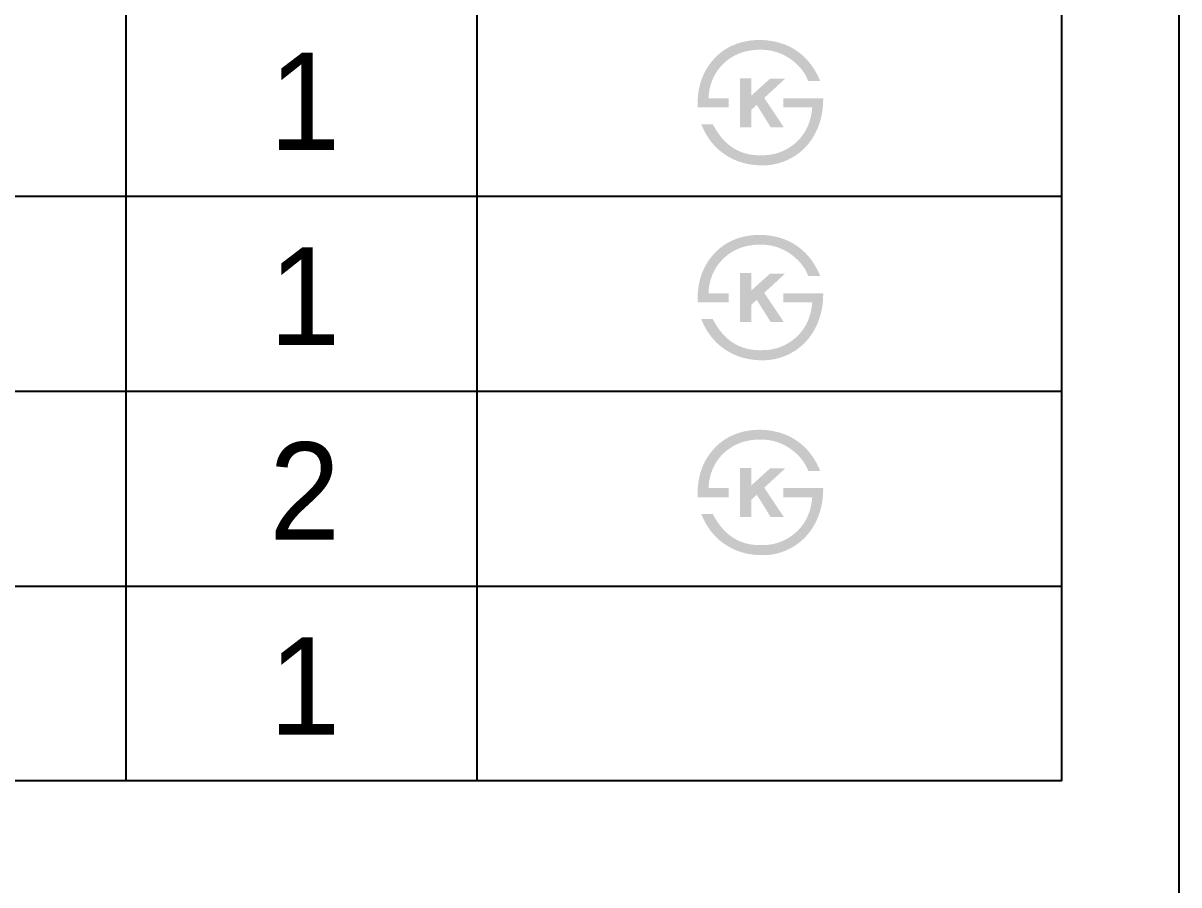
# Model space of a CAD drawing. Header units: millimetres. Extents: x 0 to 5707, y -67 to 2530.
# Drawn here: x 5410.8 to 5707.3, y 1873.3 to 2094.4 of the extents above; entities that cross this region are included whole.
import ezdxf
from ezdxf.enums import TextEntityAlignment as Align

# ---------------------------------------------------------------- set-up
doc = ezdxf.new("R2010")
doc.units = ezdxf.units.MM
doc.layers.add('TEXT', color=7, linetype='Continuous')
doc.layers.add('도각라인', color=7, linetype='Continuous')
doc.styles.add('타이틀', font='H2GTRM.TTF', dxfattribs={"height": 25})

msp = doc.modelspace()

# ---------------------------------------------------------------- hatches: boundary and pattern name
at = {"layer": 'TEXT'}
for points in [[(5583.89, 2072.79), (5583.87, 2073.2), (5583.86, 2073.61), (5583.86, 2074.02), (5583.87, 2074.42), (5583.88, 2074.83), (5583.91, 2075.23), (5583.94, 2075.63), (5583.98, 2076.03), (5584.03, 2076.42), (5584.08, 2076.82), (5584.15, 2077.21), (5584.22, 2077.6), (5584.31, 2077.99), (5584.4, 2078.37), (5584.5, 2078.76), (5584.61, 2079.14), (5584.73, 2079.52), (5584.86, 2079.9), (5585, 2080.28), (5585.14, 2080.65), (5585.3, 2081.01), (5585.46, 2081.37), (5585.63, 2081.72), (5585.81, 2082.07), (5585.99, 2082.41), (5586.19, 2082.74), (5586.39, 2083.07), (5586.61, 2083.39), (5586.82, 2083.71), (5587.05, 2084.02), (5587.29, 2084.32), (5587.8, 2084.94), (5588.06, 2085.24), (5588.34, 2085.54), (5588.62, 2085.83), (5588.91, 2086.1), (5589.21, 2086.37), (5589.51, 2086.63), (5589.82, 2086.88), (5590.14, 2087.12), (5590.47, 2087.36), (5590.8, 2087.58), (5591.14, 2087.79), (5591.48, 2088), (5591.83, 2088.2), (5592.19, 2088.38), (5592.56, 2088.56), (5592.96, 2088.74), (5593.37, 2088.91), (5593.79, 2089.07), (5594.21, 2089.22), (5594.64, 2089.36), (5595.07, 2089.48), (5595.51, 2089.59), (5595.95, 2089.7), (5596.4, 2089.79), (5596.86, 2089.87), (5597.33, 2089.93), (5597.79, 2089.99), (5598.27, 2090.03), (5598.75, 2090.07), (5599.24, 2090.09), (5599.73, 2090.1), (5600.5, 2090.08), (5600.87, 2090.06), (5601.24, 2090.03), (5601.61, 2090), (5601.97, 2089.96), (5602.33, 2089.91), (5602.69, 2089.86), (5603.04, 2089.8), (5603.39, 2089.74), (5603.73, 2089.66), (5604.08, 2089.59), (5604.41, 2089.5), (5604.75, 2089.41), (5605.08, 2089.32), (5605.4, 2089.21), (5605.72, 2089.1), (5606.04, 2088.99), (5606.36, 2088.87), (5606.67, 2088.74), (5606.97, 2088.6), (5607.28, 2088.46), (5607.57, 2088.31), (5607.87, 2088.16), (5608.16, 2088), (5608.45, 2087.83), (5608.73, 2087.66), (5609.01, 2087.48), (5609.29, 2087.29), (5609.56, 2087.1), (5609.83, 2086.9), (5610.1, 2086.7), (5610.52, 2086.35), (5610.93, 2086), (5611.32, 2085.62), (5611.7, 2085.24), (5612.07, 2084.84), (5612.43, 2084.42), (5612.78, 2084), (5613.11, 2083.56), (5613.43, 2083.1), (5613.73, 2082.63), (5614.03, 2082.15), (5614.31, 2081.65), (5614.58, 2081.14), (5614.84, 2080.62), (5615.08, 2080.08), (5615.31, 2079.53), (5615.31, 2079.53), (5612.21, 2079.53), (5612.21, 2079.53), (5612.15, 2079.71), (5612.09, 2079.88), (5612.02, 2080.06), (5611.94, 2080.23), (5611.87, 2080.4), (5611.79, 2080.57), (5611.7, 2080.74), (5611.62, 2080.91), (5611.53, 2081.08), (5611.43, 2081.25), (5611.33, 2081.41), (5611.23, 2081.58), (5611.12, 2081.74), (5611.01, 2081.91), (5610.89, 2082.07), (5610.78, 2082.23), (5610.65, 2082.39), (5610.53, 2082.55), (5610.26, 2082.87), (5609.98, 2083.19), (5609.68, 2083.5), (5609.37, 2083.81), (5609.05, 2084.11), (5608.7, 2084.41), (5608.35, 2084.71), (5608.11, 2084.89), (5607.88, 2085.06), (5607.65, 2085.23), (5607.41, 2085.39), (5607.17, 2085.54), (5606.93, 2085.69), (5606.69, 2085.84), (5606.45, 2085.97), (5606.2, 2086.11), (5605.95, 2086.23), (5605.7, 2086.35), (5605.45, 2086.47), (5605.19, 2086.58), (5604.94, 2086.68), (5604.68, 2086.78), (5604.42, 2086.88), (5604.16, 2086.96), (5603.9, 2087.05), (5603.63, 2087.12), (5603.36, 2087.19), (5603.09, 2087.26), (5602.82, 2087.32), (5602.55, 2087.37), (5602.28, 2087.42), (5602, 2087.46), (5601.72, 2087.5), (5601.44, 2087.53), (5601.16, 2087.55), (5600.87, 2087.57), (5600.59, 2087.59), (5600.3, 2087.6), (5600.01, 2087.6), (5599.66, 2087.6), (5599.32, 2087.59), (5598.98, 2087.57), (5598.64, 2087.55), (5598.31, 2087.52), (5597.98, 2087.48), (5597.65, 2087.44), (5597.33, 2087.39), (5597.02, 2087.33), (5596.7, 2087.27), (5596.39, 2087.2), (5596.08, 2087.13), (5595.78, 2087.05), (5595.48, 2086.96), (5595.19, 2086.86), (5594.89, 2086.76), (5594.61, 2086.66), (5594.32, 2086.54), (5594.04, 2086.42), (5593.76, 2086.29), (5593.49, 2086.16), (5593.22, 2086.02), (5592.96, 2085.87), (5592.69, 2085.72), (5592.44, 2085.56), (5592.18, 2085.39), (5591.93, 2085.22), (5591.68, 2085.04), (5591.44, 2084.86), (5591.2, 2084.66), (5590.97, 2084.46), (5590.74, 2084.26), (5590.5, 2084.04), (5590.28, 2083.82), (5590.06, 2083.59), (5589.84, 2083.36), (5589.64, 2083.13), (5589.44, 2082.89), (5589.24, 2082.64), (5589.06, 2082.39), (5588.88, 2082.14), (5588.71, 2081.89), (5588.54, 2081.62), (5588.38, 2081.36), (5588.23, 2081.09), (5588.09, 2080.82), (5587.95, 2080.54), (5587.82, 2080.25), (5587.69, 2079.97), (5587.58, 2079.68), (5587.47, 2079.38), (5587.36, 2079.08), (5587.26, 2078.78), (5587.17, 2078.47), (5587.09, 2078.15), (5587.01, 2077.84), (5586.94, 2077.51), (5586.88, 2077.19), (5586.82, 2076.86), (5586.78, 2076.52), (5586.73, 2076.18), (5586.7, 2075.84), (5586.67, 2075.49), (5586.65, 2075.14), (5586.65, 2075.14), (5591.82, 2075.14), (5591.82, 2075.14), (5591.82, 2075.14), (5591.82, 2072.79), (5591.82, 2072.79), (5591.82, 2072.79), (5583.9, 2072.79)], [(5597.65, 2075.83), (5602.45, 2080.18), (5606.32, 2080.18), (5600.95, 2075.23), (5605.98, 2067.72), (5602.6, 2067.72), (5599.04, 2073.43), (5597.65, 2072.19), (5597.65, 2067.72), (5594.7, 2067.72), (5594.7, 2080.29), (5597.65, 2080.29)], [(5616.06, 2075.14), (5616.07, 2074.7), (5616.06, 2074.26), (5616.05, 2073.83), (5616.03, 2073.4), (5615.99, 2072.97), (5615.95, 2072.54), (5615.9, 2072.12), (5615.84, 2071.69), (5615.77, 2071.28), (5615.69, 2070.86), (5615.6, 2070.44), (5615.5, 2070.03), (5615.39, 2069.62), (5615.27, 2069.22), (5615.15, 2068.81), (5615.01, 2068.41), (5614.87, 2068.03), (5614.72, 2067.65), (5614.57, 2067.27), (5614.4, 2066.9), (5614.23, 2066.54), (5614.05, 2066.18), (5613.87, 2065.83), (5613.67, 2065.49), (5613.47, 2065.15), (5613.26, 2064.81), (5613.04, 2064.49), (5612.81, 2064.16), (5612.58, 2063.85), (5612.33, 2063.54), (5612.08, 2063.23), (5611.82, 2062.93), (5611.55, 2062.64), (5611.28, 2062.36), (5611, 2062.08), (5610.71, 2061.82), (5610.42, 2061.56), (5610.12, 2061.31), (5609.82, 2061.07), (5609.51, 2060.84), (5609.2, 2060.61), (5608.88, 2060.4), (5608.55, 2060.19), (5608.22, 2059.99), (5607.88, 2059.8), (5607.54, 2059.62), (5607.19, 2059.45), (5606.84, 2059.28), (5606.47, 2059.12), (5606.1, 2058.97), (5605.73, 2058.82), (5605.35, 2058.69), (5604.97, 2058.57), (5604.59, 2058.46), (5604.21, 2058.36), (5603.82, 2058.27), (5603.43, 2058.19), (5603.04, 2058.12), (5602.64, 2058.06), (5602.24, 2058.02), (5601.84, 2057.98), (5601.44, 2057.95), (5601.03, 2057.94), (5600.62, 2057.93), (5599.95, 2057.94), (5599.3, 2057.96), (5598.65, 2058.01), (5598.02, 2058.08), (5597.39, 2058.17), (5597.08, 2058.22), (5596.78, 2058.28), (5596.48, 2058.34), (5596.18, 2058.4), (5595.88, 2058.48), (5595.58, 2058.55), (5595.29, 2058.64), (5595, 2058.73), (5594.71, 2058.82), (5594.43, 2058.92), (5594.14, 2059.02), (5593.86, 2059.13), (5593.59, 2059.24), (5593.31, 2059.36), (5593.04, 2059.48), (5592.77, 2059.61), (5592.5, 2059.75), (5592.24, 2059.89), (5591.98, 2060.03), (5591.72, 2060.18), (5591.46, 2060.34), (5590.94, 2060.67), (5590.67, 2060.85), (5590.42, 2061.03), (5590.16, 2061.22), (5589.91, 2061.41), (5589.66, 2061.61), (5589.42, 2061.81), (5589.19, 2062.02), (5588.95, 2062.24), (5588.73, 2062.45), (5588.5, 2062.68), (5588.28, 2062.9), (5588.07, 2063.14), (5587.86, 2063.37), (5587.65, 2063.62), (5587.45, 2063.86), (5587.25, 2064.12), (5587.05, 2064.37), (5586.86, 2064.63), (5586.68, 2064.9), (5586.5, 2065.17), (5586.32, 2065.45), (5586.15, 2065.73), (5585.98, 2066.02), (5585.82, 2066.31), (5585.66, 2066.61), (5585.5, 2066.91), (5585.35, 2067.21), (5585.07, 2067.84), (5584.79, 2068.49), (5584.8, 2068.49), (5587.75, 2068.49), (5587.75, 2068.49), (5587.97, 2068.06), (5588.21, 2067.65), (5588.44, 2067.25), (5588.69, 2066.86), (5588.94, 2066.48), (5589.19, 2066.11), (5589.45, 2065.75), (5589.71, 2065.41), (5589.98, 2065.08), (5590.26, 2064.76), (5590.54, 2064.45), (5590.82, 2064.15), (5591.11, 2063.87), (5591.41, 2063.6), (5591.71, 2063.33), (5592.02, 2063.08), (5592.24, 2062.91), (5592.47, 2062.74), (5592.7, 2062.58), (5592.94, 2062.43), (5593.18, 2062.28), (5593.42, 2062.14), (5593.66, 2062), (5593.9, 2061.87), (5594.15, 2061.74), (5594.4, 2061.63), (5594.66, 2061.51), (5594.91, 2061.41), (5595.17, 2061.31), (5595.44, 2061.21), (5595.7, 2061.12), (5595.97, 2061.04), (5596.24, 2060.96), (5596.51, 2060.89), (5596.79, 2060.83), (5597.07, 2060.77), (5597.35, 2060.72), (5597.64, 2060.67), (5597.92, 2060.63), (5598.21, 2060.59), (5598.51, 2060.57), (5598.8, 2060.54), (5599.1, 2060.53), (5599.4, 2060.52), (5599.71, 2060.51), (5600.01, 2060.51), (5600.32, 2060.52), (5601.18, 2060.54), (5601.46, 2060.56), (5601.73, 2060.58), (5602, 2060.6), (5602.26, 2060.63), (5602.53, 2060.67), (5602.79, 2060.71), (5603.05, 2060.76), (5603.31, 2060.81), (5603.57, 2060.87), (5603.83, 2060.93), (5604.08, 2061), (5604.34, 2061.08), (5604.59, 2061.16), (5604.84, 2061.25), (5605.09, 2061.34), (5605.34, 2061.44), (5605.58, 2061.54), (5605.82, 2061.65), (5606.07, 2061.76), (5606.31, 2061.88), (5606.55, 2062.01), (5606.78, 2062.14), (5607.02, 2062.27), (5607.25, 2062.42), (5607.48, 2062.56), (5607.71, 2062.72), (5607.94, 2062.88), (5608.17, 2063.04), (5608.39, 2063.21), (5608.61, 2063.38), (5608.87, 2063.6), (5609.12, 2063.82), (5609.36, 2064.05), (5609.6, 2064.28), (5609.82, 2064.51), (5610.04, 2064.76), (5610.26, 2065), (5610.46, 2065.25), (5610.66, 2065.51), (5610.85, 2065.77), (5611.04, 2066.04), (5611.22, 2066.31), (5611.39, 2066.58), (5611.55, 2066.86), (5611.71, 2067.15), (5611.85, 2067.44), (5612, 2067.74), (5612.13, 2068.04), (5612.26, 2068.35), (5612.38, 2068.66), (5612.49, 2068.97), (5612.6, 2069.3), (5612.7, 2069.62), (5612.79, 2069.95), (5612.87, 2070.29), (5612.95, 2070.63), (5613.02, 2070.98), (5613.08, 2071.33), (5613.14, 2071.69), (5613.19, 2072.05), (5613.23, 2072.42), (5613.26, 2072.79), (5613.26, 2072.79), (5605.83, 2072.79), (5605.83, 2072.79), (5605.83, 2072.79), (5605.83, 2075.14), (5605.83, 2075.14), (5605.83, 2075.14), (5616.06, 2075.14)], [(5583.89, 2022.79), (5583.87, 2023.2), (5583.86, 2023.61), (5583.86, 2024.02), (5583.87, 2024.42), (5583.88, 2024.83), (5583.91, 2025.23), (5583.94, 2025.63), (5583.98, 2026.03), (5584.03, 2026.42), (5584.08, 2026.82), (5584.15, 2027.21), (5584.22, 2027.6), (5584.31, 2027.99), (5584.4, 2028.37), (5584.5, 2028.76), (5584.61, 2029.14), (5584.73, 2029.52), (5584.86, 2029.9), (5585, 2030.28), (5585.14, 2030.65), (5585.3, 2031.01), (5585.46, 2031.37), (5585.63, 2031.72), (5585.81, 2032.07), (5585.99, 2032.41), (5586.19, 2032.74), (5586.39, 2033.07), (5586.61, 2033.39), (5586.82, 2033.71), (5587.05, 2034.02), (5587.29, 2034.32), (5587.8, 2034.94), (5588.06, 2035.24), (5588.34, 2035.54), (5588.62, 2035.83), (5588.91, 2036.1), (5589.21, 2036.37), (5589.51, 2036.63), (5589.82, 2036.88), (5590.14, 2037.12), (5590.47, 2037.36), (5590.8, 2037.58), (5591.14, 2037.79), (5591.48, 2038), (5591.83, 2038.2), (5592.19, 2038.38), (5592.56, 2038.56), (5592.96, 2038.74), (5593.37, 2038.91), (5593.79, 2039.07), (5594.21, 2039.22), (5594.64, 2039.36), (5595.07, 2039.48), (5595.51, 2039.59), (5595.95, 2039.7), (5596.4, 2039.79), (5596.86, 2039.87), (5597.33, 2039.93), (5597.79, 2039.99), (5598.27, 2040.03), (5598.75, 2040.07), (5599.24, 2040.09), (5599.73, 2040.1), (5600.5, 2040.08), (5600.87, 2040.06), (5601.24, 2040.03), (5601.61, 2040), (5601.97, 2039.96), (5602.33, 2039.91), (5602.69, 2039.86), (5603.04, 2039.8), (5603.39, 2039.74), (5603.73, 2039.66), (5604.08, 2039.59), (5604.41, 2039.5), (5604.75, 2039.41), (5605.08, 2039.32), (5605.4, 2039.21), (5605.72, 2039.1), (5606.04, 2038.99), (5606.36, 2038.87), (5606.67, 2038.74), (5606.97, 2038.6), (5607.28, 2038.46), (5607.57, 2038.31), (5607.87, 2038.16), (5608.16, 2038), (5608.45, 2037.83), (5608.73, 2037.66), (5609.01, 2037.48), (5609.29, 2037.29), (5609.56, 2037.1), (5609.83, 2036.9), (5610.1, 2036.7), (5610.52, 2036.35), (5610.93, 2036), (5611.32, 2035.62), (5611.7, 2035.24), (5612.07, 2034.84), (5612.43, 2034.42), (5612.78, 2034), (5613.11, 2033.56), (5613.43, 2033.1), (5613.73, 2032.63), (5614.03, 2032.15), (5614.31, 2031.65), (5614.58, 2031.14), (5614.84, 2030.62), (5615.08, 2030.08), (5615.31, 2029.53), (5615.31, 2029.53), (5612.21, 2029.53), (5612.21, 2029.53), (5612.15, 2029.71), (5612.09, 2029.88), (5612.02, 2030.06), (5611.94, 2030.23), (5611.87, 2030.4), (5611.79, 2030.57), (5611.7, 2030.74), (5611.62, 2030.91), (5611.53, 2031.08), (5611.43, 2031.25), (5611.33, 2031.41), (5611.23, 2031.58), (5611.12, 2031.74), (5611.01, 2031.91), (5610.89, 2032.07), (5610.78, 2032.23), (5610.65, 2032.39), (5610.53, 2032.55), (5610.26, 2032.87), (5609.98, 2033.19), (5609.68, 2033.5), (5609.37, 2033.81), (5609.05, 2034.11), (5608.7, 2034.41), (5608.35, 2034.71), (5608.11, 2034.89), (5607.88, 2035.06), (5607.65, 2035.23), (5607.41, 2035.39), (5607.17, 2035.54), (5606.93, 2035.69), (5606.69, 2035.84), (5606.45, 2035.97), (5606.2, 2036.11), (5605.95, 2036.23), (5605.7, 2036.35), (5605.45, 2036.47), (5605.19, 2036.58), (5604.94, 2036.68), (5604.68, 2036.78), (5604.42, 2036.88), (5604.16, 2036.96), (5603.9, 2037.05), (5603.63, 2037.12), (5603.36, 2037.19), (5603.09, 2037.26), (5602.82, 2037.32), (5602.55, 2037.37), (5602.28, 2037.42), (5602, 2037.46), (5601.72, 2037.5), (5601.44, 2037.53), (5601.16, 2037.55), (5600.87, 2037.57), (5600.59, 2037.59), (5600.3, 2037.6), (5600.01, 2037.6), (5599.66, 2037.6), (5599.32, 2037.59), (5598.98, 2037.57), (5598.64, 2037.55), (5598.31, 2037.52), (5597.98, 2037.48), (5597.65, 2037.44), (5597.33, 2037.39), (5597.02, 2037.33), (5596.7, 2037.27), (5596.39, 2037.2), (5596.08, 2037.13), (5595.78, 2037.05), (5595.48, 2036.96), (5595.19, 2036.86), (5594.89, 2036.76), (5594.61, 2036.66), (5594.32, 2036.54), (5594.04, 2036.42), (5593.76, 2036.29), (5593.49, 2036.16), (5593.22, 2036.02), (5592.96, 2035.87), (5592.69, 2035.72), (5592.44, 2035.56), (5592.18, 2035.39), (5591.93, 2035.22), (5591.68, 2035.04), (5591.44, 2034.86), (5591.2, 2034.66), (5590.97, 2034.46), (5590.74, 2034.26), (5590.5, 2034.04), (5590.28, 2033.82), (5590.06, 2033.59), (5589.84, 2033.36), (5589.64, 2033.13), (5589.44, 2032.89), (5589.24, 2032.64), (5589.06, 2032.39), (5588.88, 2032.14), (5588.71, 2031.89), (5588.54, 2031.62), (5588.38, 2031.36), (5588.23, 2031.09), (5588.09, 2030.82), (5587.95, 2030.54), (5587.82, 2030.25), (5587.69, 2029.97), (5587.58, 2029.68), (5587.47, 2029.38), (5587.36, 2029.08), (5587.26, 2028.78), (5587.17, 2028.47), (5587.09, 2028.15), (5587.01, 2027.84), (5586.94, 2027.51), (5586.88, 2027.19), (5586.82, 2026.86), (5586.78, 2026.52), (5586.73, 2026.18), (5586.7, 2025.84), (5586.67, 2025.49), (5586.65, 2025.14), (5586.65, 2025.14), (5591.82, 2025.14), (5591.82, 2025.14), (5591.82, 2025.14), (5591.82, 2022.79), (5591.82, 2022.79), (5591.82, 2022.79), (5583.9, 2022.79)], [(5597.65, 2025.83), (5602.45, 2030.18), (5606.32, 2030.18), (5600.95, 2025.23), (5605.98, 2017.72), (5602.6, 2017.72), (5599.04, 2023.43), (5597.65, 2022.19), (5597.65, 2017.72), (5594.7, 2017.72), (5594.7, 2030.29), (5597.65, 2030.29)], [(5616.06, 2025.14), (5616.07, 2024.7), (5616.06, 2024.26), (5616.05, 2023.83), (5616.03, 2023.4), (5615.99, 2022.97), (5615.95, 2022.54), (5615.9, 2022.12), (5615.84, 2021.69), (5615.77, 2021.28), (5615.69, 2020.86), (5615.6, 2020.44), (5615.5, 2020.03), (5615.39, 2019.62), (5615.27, 2019.22), (5615.15, 2018.81), (5615.01, 2018.41), (5614.87, 2018.03), (5614.72, 2017.65), (5614.57, 2017.27), (5614.4, 2016.9), (5614.23, 2016.54), (5614.05, 2016.18), (5613.87, 2015.83), (5613.67, 2015.49), (5613.47, 2015.15), (5613.26, 2014.81), (5613.04, 2014.49), (5612.81, 2014.16), (5612.58, 2013.85), (5612.33, 2013.54), (5612.08, 2013.23), (5611.82, 2012.93), (5611.55, 2012.64), (5611.28, 2012.36), (5611, 2012.08), (5610.71, 2011.82), (5610.42, 2011.56), (5610.12, 2011.31), (5609.82, 2011.07), (5609.51, 2010.84), (5609.2, 2010.61), (5608.88, 2010.4), (5608.55, 2010.19), (5608.22, 2009.99), (5607.88, 2009.8), (5607.54, 2009.62), (5607.19, 2009.45), (5606.84, 2009.28), (5606.47, 2009.12), (5606.1, 2008.97), (5605.73, 2008.82), (5605.35, 2008.69), (5604.97, 2008.57), (5604.59, 2008.46), (5604.21, 2008.36), (5603.82, 2008.27), (5603.43, 2008.19), (5603.04, 2008.12), (5602.64, 2008.06), (5602.24, 2008.02), (5601.84, 2007.98), (5601.44, 2007.95), (5601.03, 2007.94), (5600.62, 2007.93), (5599.95, 2007.94), (5599.3, 2007.96), (5598.65, 2008.01), (5598.02, 2008.08), (5597.39, 2008.17), (5597.08, 2008.22), (5596.78, 2008.28), (5596.48, 2008.34), (5596.18, 2008.4), (5595.88, 2008.48), (5595.58, 2008.55), (5595.29, 2008.64), (5595, 2008.73), (5594.71, 2008.82), (5594.43, 2008.92), (5594.14, 2009.02), (5593.86, 2009.13), (5593.59, 2009.24), (5593.31, 2009.36), (5593.04, 2009.48), (5592.77, 2009.61), (5592.5, 2009.75), (5592.24, 2009.89), (5591.98, 2010.03), (5591.72, 2010.18), (5591.46, 2010.34), (5590.94, 2010.67), (5590.67, 2010.85), (5590.42, 2011.03), (5590.16, 2011.22), (5589.91, 2011.41), (5589.66, 2011.61), (5589.42, 2011.81), (5589.19, 2012.02), (5588.95, 2012.24), (5588.73, 2012.45), (5588.5, 2012.68), (5588.28, 2012.9), (5588.07, 2013.14), (5587.86, 2013.37), (5587.65, 2013.62), (5587.45, 2013.86), (5587.25, 2014.12), (5587.05, 2014.37), (5586.86, 2014.63), (5586.68, 2014.9), (5586.5, 2015.17), (5586.32, 2015.45), (5586.15, 2015.73), (5585.98, 2016.02), (5585.82, 2016.31), (5585.66, 2016.61), (5585.5, 2016.91), (5585.35, 2017.21), (5585.07, 2017.84), (5584.79, 2018.49), (5584.8, 2018.49), (5587.75, 2018.49), (5587.75, 2018.49), (5587.97, 2018.06), (5588.21, 2017.65), (5588.44, 2017.25), (5588.69, 2016.86), (5588.94, 2016.48), (5589.19, 2016.11), (5589.45, 2015.75), (5589.71, 2015.41), (5589.98, 2015.08), (5590.26, 2014.76), (5590.54, 2014.45), (5590.82, 2014.15), (5591.11, 2013.87), (5591.41, 2013.6), (5591.71, 2013.33), (5592.02, 2013.08), (5592.24, 2012.91), (5592.47, 2012.74), (5592.7, 2012.58), (5592.94, 2012.43), (5593.18, 2012.28), (5593.42, 2012.14), (5593.66, 2012), (5593.9, 2011.87), (5594.15, 2011.74), (5594.4, 2011.63), (5594.66, 2011.51), (5594.91, 2011.41), (5595.17, 2011.31), (5595.44, 2011.21), (5595.7, 2011.12), (5595.97, 2011.04), (5596.24, 2010.96), (5596.51, 2010.89), (5596.79, 2010.83), (5597.07, 2010.77), (5597.35, 2010.72), (5597.64, 2010.67), (5597.92, 2010.63), (5598.21, 2010.59), (5598.51, 2010.57), (5598.8, 2010.54), (5599.1, 2010.53), (5599.4, 2010.52), (5599.71, 2010.51), (5600.01, 2010.51), (5600.32, 2010.52), (5601.18, 2010.54), (5601.46, 2010.56), (5601.73, 2010.58), (5602, 2010.6), (5602.26, 2010.63), (5602.53, 2010.67), (5602.79, 2010.71), (5603.05, 2010.76), (5603.31, 2010.81), (5603.57, 2010.87), (5603.83, 2010.93), (5604.08, 2011), (5604.34, 2011.08), (5604.59, 2011.16), (5604.84, 2011.25), (5605.09, 2011.34), (5605.34, 2011.44), (5605.58, 2011.54), (5605.82, 2011.65), (5606.07, 2011.76), (5606.31, 2011.88), (5606.55, 2012.01), (5606.78, 2012.14), (5607.02, 2012.27), (5607.25, 2012.42), (5607.48, 2012.56), (5607.71, 2012.72), (5607.94, 2012.88), (5608.17, 2013.04), (5608.39, 2013.21), (5608.61, 2013.38), (5608.87, 2013.6), (5609.12, 2013.82), (5609.36, 2014.05), (5609.6, 2014.28), (5609.82, 2014.51), (5610.04, 2014.76), (5610.26, 2015), (5610.46, 2015.25), (5610.66, 2015.51), (5610.85, 2015.77), (5611.04, 2016.04), (5611.22, 2016.31), (5611.39, 2016.58), (5611.55, 2016.86), (5611.71, 2017.15), (5611.85, 2017.44), (5612, 2017.74), (5612.13, 2018.04), (5612.26, 2018.35), (5612.38, 2018.66), (5612.49, 2018.97), (5612.6, 2019.3), (5612.7, 2019.62), (5612.79, 2019.95), (5612.87, 2020.29), (5612.95, 2020.63), (5613.02, 2020.98), (5613.08, 2021.33), (5613.14, 2021.69), (5613.19, 2022.05), (5613.23, 2022.42), (5613.26, 2022.79), (5613.26, 2022.79), (5605.83, 2022.79), (5605.83, 2022.79), (5605.83, 2022.79), (5605.83, 2025.14), (5605.83, 2025.14), (5605.83, 2025.14), (5616.06, 2025.14)], [(5583.89, 1972.79), (5583.87, 1973.2), (5583.86, 1973.61), (5583.86, 1974.02), (5583.87, 1974.42), (5583.88, 1974.83), (5583.91, 1975.23), (5583.94, 1975.63), (5583.98, 1976.03), (5584.03, 1976.42), (5584.08, 1976.82), (5584.15, 1977.21), (5584.22, 1977.6), (5584.31, 1977.99), (5584.4, 1978.37), (5584.5, 1978.76), (5584.61, 1979.14), (5584.73, 1979.52), (5584.86, 1979.9), (5585, 1980.28), (5585.14, 1980.65), (5585.3, 1981.01), (5585.46, 1981.37), (5585.63, 1981.72), (5585.81, 1982.07), (5585.99, 1982.41), (5586.19, 1982.74), (5586.39, 1983.07), (5586.61, 1983.39), (5586.82, 1983.71), (5587.05, 1984.02), (5587.29, 1984.32), (5587.8, 1984.94), (5588.06, 1985.24), (5588.34, 1985.54), (5588.62, 1985.83), (5588.91, 1986.1), (5589.21, 1986.37), (5589.51, 1986.63), (5589.82, 1986.88), (5590.14, 1987.12), (5590.47, 1987.36), (5590.8, 1987.58), (5591.14, 1987.79), (5591.48, 1988), (5591.83, 1988.2), (5592.19, 1988.38), (5592.56, 1988.56), (5592.96, 1988.74), (5593.37, 1988.91), (5593.79, 1989.07), (5594.21, 1989.22), (5594.64, 1989.36), (5595.07, 1989.48), (5595.51, 1989.59), (5595.95, 1989.7), (5596.4, 1989.79), (5596.86, 1989.87), (5597.33, 1989.93), (5597.79, 1989.99), (5598.27, 1990.03), (5598.75, 1990.07), (5599.24, 1990.09), (5599.73, 1990.1), (5600.5, 1990.08), (5600.87, 1990.06), (5601.24, 1990.03), (5601.61, 1990), (5601.97, 1989.96), (5602.33, 1989.91), (5602.69, 1989.86), (5603.04, 1989.8), (5603.39, 1989.74), (5603.73, 1989.66), (5604.08, 1989.59), (5604.41, 1989.5), (5604.75, 1989.41), (5605.08, 1989.32), (5605.4, 1989.21), (5605.72, 1989.1), (5606.04, 1988.99), (5606.36, 1988.87), (5606.67, 1988.74), (5606.97, 1988.6), (5607.28, 1988.46), (5607.57, 1988.31), (5607.87, 1988.16), (5608.16, 1988), (5608.45, 1987.83), (5608.73, 1987.66), (5609.01, 1987.48), (5609.29, 1987.29), (5609.56, 1987.1), (5609.83, 1986.9), (5610.1, 1986.7), (5610.52, 1986.35), (5610.93, 1986), (5611.32, 1985.62), (5611.7, 1985.24), (5612.07, 1984.84), (5612.43, 1984.42), (5612.78, 1984), (5613.11, 1983.56), (5613.43, 1983.1), (5613.73, 1982.63), (5614.03, 1982.15), (5614.31, 1981.65), (5614.58, 1981.14), (5614.84, 1980.62), (5615.08, 1980.08), (5615.31, 1979.53), (5615.31, 1979.53), (5612.21, 1979.53), (5612.21, 1979.53), (5612.15, 1979.71), (5612.09, 1979.88), (5612.02, 1980.06), (5611.94, 1980.23), (5611.87, 1980.4), (5611.79, 1980.57), (5611.7, 1980.74), (5611.62, 1980.91), (5611.53, 1981.08), (5611.43, 1981.25), (5611.33, 1981.41), (5611.23, 1981.58), (5611.12, 1981.74), (5611.01, 1981.91), (5610.89, 1982.07), (5610.78, 1982.23), (5610.65, 1982.39), (5610.53, 1982.55), (5610.26, 1982.87), (5609.98, 1983.19), (5609.68, 1983.5), (5609.37, 1983.81), (5609.05, 1984.11), (5608.7, 1984.41), (5608.35, 1984.71), (5608.11, 1984.89), (5607.88, 1985.06), (5607.65, 1985.23), (5607.41, 1985.39), (5607.17, 1985.54), (5606.93, 1985.69), (5606.69, 1985.84), (5606.45, 1985.97), (5606.2, 1986.11), (5605.95, 1986.23), (5605.7, 1986.35), (5605.45, 1986.47), (5605.19, 1986.58), (5604.94, 1986.68), (5604.68, 1986.78), (5604.42, 1986.88), (5604.16, 1986.96), (5603.9, 1987.05), (5603.63, 1987.12), (5603.36, 1987.19), (5603.09, 1987.26), (5602.82, 1987.32), (5602.55, 1987.37), (5602.28, 1987.42), (5602, 1987.46), (5601.72, 1987.5), (5601.44, 1987.53), (5601.16, 1987.55), (5600.87, 1987.57), (5600.59, 1987.59), (5600.3, 1987.6), (5600.01, 1987.6), (5599.66, 1987.6), (5599.32, 1987.59), (5598.98, 1987.57), (5598.64, 1987.55), (5598.31, 1987.52), (5597.98, 1987.48), (5597.65, 1987.44), (5597.33, 1987.39), (5597.02, 1987.33), (5596.7, 1987.27), (5596.39, 1987.2), (5596.08, 1987.13), (5595.78, 1987.05), (5595.48, 1986.96), (5595.19, 1986.86), (5594.89, 1986.76), (5594.61, 1986.66), (5594.32, 1986.54), (5594.04, 1986.42), (5593.76, 1986.29), (5593.49, 1986.16), (5593.22, 1986.02), (5592.96, 1985.87), (5592.69, 1985.72), (5592.44, 1985.56), (5592.18, 1985.39), (5591.93, 1985.22), (5591.68, 1985.04), (5591.44, 1984.86), (5591.2, 1984.66), (5590.97, 1984.46), (5590.74, 1984.26), (5590.5, 1984.04), (5590.28, 1983.82), (5590.06, 1983.59), (5589.84, 1983.36), (5589.64, 1983.13), (5589.44, 1982.89), (5589.24, 1982.64), (5589.06, 1982.39), (5588.88, 1982.14), (5588.71, 1981.89), (5588.54, 1981.62), (5588.38, 1981.36), (5588.23, 1981.09), (5588.09, 1980.82), (5587.95, 1980.54), (5587.82, 1980.25), (5587.69, 1979.97), (5587.58, 1979.68), (5587.47, 1979.38), (5587.36, 1979.08), (5587.26, 1978.78), (5587.17, 1978.47), (5587.09, 1978.15), (5587.01, 1977.84), (5586.94, 1977.51), (5586.88, 1977.19), (5586.82, 1976.86), (5586.78, 1976.52), (5586.73, 1976.18), (5586.7, 1975.84), (5586.67, 1975.49), (5586.65, 1975.14), (5586.65, 1975.14), (5591.82, 1975.14), (5591.82, 1975.14), (5591.82, 1975.14), (5591.82, 1972.79), (5591.82, 1972.79), (5591.82, 1972.79), (5583.9, 1972.79)], [(5597.65, 1975.83), (5602.45, 1980.18), (5606.32, 1980.18), (5600.95, 1975.23), (5605.98, 1967.72), (5602.6, 1967.72), (5599.04, 1973.43), (5597.65, 1972.19), (5597.65, 1967.72), (5594.7, 1967.72), (5594.7, 1980.29), (5597.65, 1980.29)], [(5616.06, 1975.14), (5616.07, 1974.7), (5616.06, 1974.26), (5616.05, 1973.83), (5616.03, 1973.4), (5615.99, 1972.97), (5615.95, 1972.54), (5615.9, 1972.12), (5615.84, 1971.69), (5615.77, 1971.28), (5615.69, 1970.86), (5615.6, 1970.44), (5615.5, 1970.03), (5615.39, 1969.62), (5615.27, 1969.22), (5615.15, 1968.81), (5615.01, 1968.41), (5614.87, 1968.03), (5614.72, 1967.65), (5614.57, 1967.27), (5614.4, 1966.9), (5614.23, 1966.54), (5614.05, 1966.18), (5613.87, 1965.83), (5613.67, 1965.49), (5613.47, 1965.15), (5613.26, 1964.81), (5613.04, 1964.49), (5612.81, 1964.16), (5612.58, 1963.85), (5612.33, 1963.54), (5612.08, 1963.23), (5611.82, 1962.93), (5611.55, 1962.64), (5611.28, 1962.36), (5611, 1962.08), (5610.71, 1961.82), (5610.42, 1961.56), (5610.12, 1961.31), (5609.82, 1961.07), (5609.51, 1960.84), (5609.2, 1960.61), (5608.88, 1960.4), (5608.55, 1960.19), (5608.22, 1959.99), (5607.88, 1959.8), (5607.54, 1959.62), (5607.19, 1959.45), (5606.84, 1959.28), (5606.47, 1959.12), (5606.1, 1958.97), (5605.73, 1958.82), (5605.35, 1958.69), (5604.97, 1958.57), (5604.59, 1958.46), (5604.21, 1958.36), (5603.82, 1958.27), (5603.43, 1958.19), (5603.04, 1958.12), (5602.64, 1958.06), (5602.24, 1958.02), (5601.84, 1957.98), (5601.44, 1957.95), (5601.03, 1957.94), (5600.62, 1957.93), (5599.95, 1957.94), (5599.3, 1957.96), (5598.65, 1958.01), (5598.02, 1958.08), (5597.39, 1958.17), (5597.08, 1958.22), (5596.78, 1958.28), (5596.48, 1958.34), (5596.18, 1958.4), (5595.88, 1958.48), (5595.58, 1958.55), (5595.29, 1958.64), (5595, 1958.73), (5594.71, 1958.82), (5594.43, 1958.92), (5594.14, 1959.02), (5593.86, 1959.13), (5593.59, 1959.24), (5593.31, 1959.36), (5593.04, 1959.48), (5592.77, 1959.61), (5592.5, 1959.75), (5592.24, 1959.89), (5591.98, 1960.03), (5591.72, 1960.18), (5591.46, 1960.34), (5590.94, 1960.67), (5590.67, 1960.85), (5590.42, 1961.03), (5590.16, 1961.22), (5589.91, 1961.41), (5589.66, 1961.61), (5589.42, 1961.81), (5589.19, 1962.02), (5588.95, 1962.24), (5588.73, 1962.45), (5588.5, 1962.68), (5588.28, 1962.9), (5588.07, 1963.14), (5587.86, 1963.37), (5587.65, 1963.62), (5587.45, 1963.86), (5587.25, 1964.12), (5587.05, 1964.37), (5586.86, 1964.63), (5586.68, 1964.9), (5586.5, 1965.17), (5586.32, 1965.45), (5586.15, 1965.73), (5585.98, 1966.02), (5585.82, 1966.31), (5585.66, 1966.61), (5585.5, 1966.91), (5585.35, 1967.21), (5585.07, 1967.84), (5584.79, 1968.49), (5584.8, 1968.49), (5587.75, 1968.49), (5587.75, 1968.49), (5587.97, 1968.06), (5588.21, 1967.65), (5588.44, 1967.25), (5588.69, 1966.86), (5588.94, 1966.48), (5589.19, 1966.11), (5589.45, 1965.75), (5589.71, 1965.41), (5589.98, 1965.08), (5590.26, 1964.76), (5590.54, 1964.45), (5590.82, 1964.15), (5591.11, 1963.87), (5591.41, 1963.6), (5591.71, 1963.33), (5592.02, 1963.08), (5592.24, 1962.91), (5592.47, 1962.74), (5592.7, 1962.58), (5592.94, 1962.43), (5593.18, 1962.28), (5593.42, 1962.14), (5593.66, 1962), (5593.9, 1961.87), (5594.15, 1961.74), (5594.4, 1961.63), (5594.66, 1961.51), (5594.91, 1961.41), (5595.17, 1961.31), (5595.44, 1961.21), (5595.7, 1961.12), (5595.97, 1961.04), (5596.24, 1960.96), (5596.51, 1960.89), (5596.79, 1960.83), (5597.07, 1960.77), (5597.35, 1960.72), (5597.64, 1960.67), (5597.92, 1960.63), (5598.21, 1960.59), (5598.51, 1960.57), (5598.8, 1960.54), (5599.1, 1960.53), (5599.4, 1960.52), (5599.71, 1960.51), (5600.01, 1960.51), (5600.32, 1960.52), (5601.18, 1960.54), (5601.46, 1960.56), (5601.73, 1960.58), (5602, 1960.6), (5602.26, 1960.63), (5602.53, 1960.67), (5602.79, 1960.71), (5603.05, 1960.76), (5603.31, 1960.81), (5603.57, 1960.87), (5603.83, 1960.93), (5604.08, 1961), (5604.34, 1961.08), (5604.59, 1961.16), (5604.84, 1961.25), (5605.09, 1961.34), (5605.34, 1961.44), (5605.58, 1961.54), (5605.82, 1961.65), (5606.07, 1961.76), (5606.31, 1961.88), (5606.55, 1962.01), (5606.78, 1962.14), (5607.02, 1962.27), (5607.25, 1962.42), (5607.48, 1962.56), (5607.71, 1962.72), (5607.94, 1962.88), (5608.17, 1963.04), (5608.39, 1963.21), (5608.61, 1963.38), (5608.87, 1963.6), (5609.12, 1963.82), (5609.36, 1964.05), (5609.6, 1964.28), (5609.82, 1964.51), (5610.04, 1964.76), (5610.26, 1965), (5610.46, 1965.25), (5610.66, 1965.51), (5610.85, 1965.77), (5611.04, 1966.04), (5611.22, 1966.31), (5611.39, 1966.58), (5611.55, 1966.86), (5611.71, 1967.15), (5611.85, 1967.44), (5612, 1967.74), (5612.13, 1968.04), (5612.26, 1968.35), (5612.38, 1968.66), (5612.49, 1968.97), (5612.6, 1969.3), (5612.7, 1969.62), (5612.79, 1969.95), (5612.87, 1970.29), (5612.95, 1970.63), (5613.02, 1970.98), (5613.08, 1971.33), (5613.14, 1971.69), (5613.19, 1972.05), (5613.23, 1972.42), (5613.26, 1972.79), (5613.26, 1972.79), (5605.83, 1972.79), (5605.83, 1972.79), (5605.83, 1972.79), (5605.83, 1975.14), (5605.83, 1975.14), (5605.83, 1975.14), (5616.06, 1975.14)]]:
    msp.add_hatch(color=256, dxfattribs=at).paths.add_polyline_path(points, flags=0)

# ---------------------------------------------------------------- linework, layer by layer
at = {"layer": '도각라인', "color": 7}
for p, q in [((5707.31, 2530), (5707.31, 0)), ((5437.31, 1900), (5437.31, 2300)), ((5527.31, 1900), (5527.31, 2300)), ((5677.31, 1900), (5677.31, 2300)), ((4882.31, 2050), (5677.31, 2050)), ((4882.31, 2000), (5677.31, 2000)), ((4882.31, 1950), (5677.31, 1950)), ((5677.31, 1900), (4882.31, 1900))]:
    msp.add_line(p, q, dxfattribs=at)

# ---------------------------------------------------------------- texts
at = {"layer": 'TEXT', "style": '타이틀'}
for s, p in [('1', (5483.06, 2074.38)), ('1', (5483.06, 2024.38)), ('2', (5483.06, 1974.38)), ('1', (5483.06, 1924.38))]:
    msp.add_text(s, height=25, dxfattribs=at).set_placement(p, align=Align.MIDDLE_CENTER)

doc.saveas('drawing.dxf')
